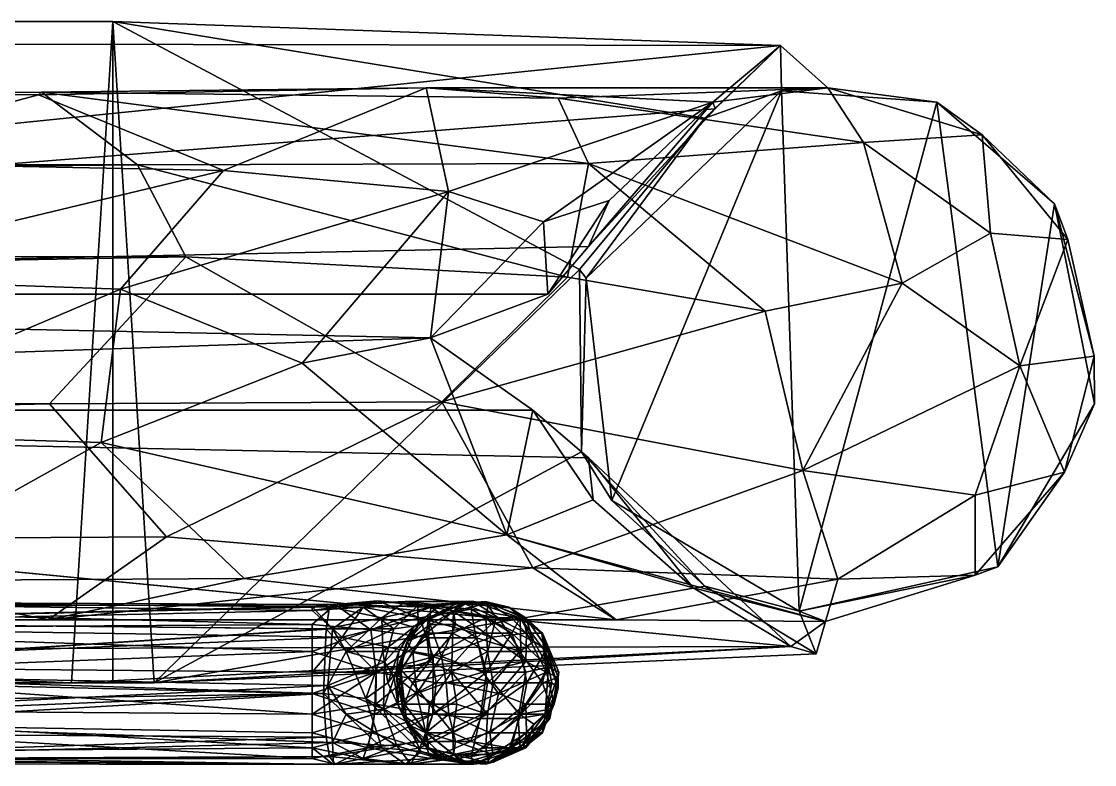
# Model space of a CAD drawing. Extents: x -0.06 to 0.96, y -0.03 to 0.03.
# Drawn here: x 0.8932 to 0.9581, y -0.0274 to 0.0175 of the extents above; entities that cross this region are included whole.
import ezdxf

# ---------------------------------------------------------------- set-up
doc = ezdxf.new("R2010")
doc.units = 0
doc.header["$MEASUREMENT"] = 0

msp = doc.modelspace()

# ---------------------------------------------------------------- linework, layer by layer
for points in [[(-0.05877, -0.022467, 0.054195), (0.896201, -0.022467, 0.054195), (-0.05877, 0.017533, 0.054195)], [(-0.05877, 0.017533, 0.054195), (0.896201, -0.022467, 0.054195), (0.898701, 0.017533, 0.054195)], [(-0.02627, 0.017533, 0.047185), (-0.05877, 0.017533, 0.054195), (0.898701, 0.017533, 0.054195)], [(-0.02627, 0.017533, 0.047185), (0.898701, 0.017533, 0.054195), (0.13123, 0.017533, 0.014195)], [(0.79123, 0.001033, 0.014195), (0.13123, 0.017533, 0.014195), (0.939071, 0.01608, 0.014195)], [(0.13123, 0.017533, 0.014195), (0.898701, 0.017533, 0.054195), (0.939071, 0.01608, 0.014195)], [(0.898701, -0.022467, 0.204195), (0.898701, 0.017533, 0.054195), (0.896201, -0.022467, 0.054195)], [(0.934501, 0.011685, 0.054195), (0.939071, 0.01608, 0.054195), (0.898701, 0.017533, 0.054195)], [(0.934501, 0.011685, 0.054195), (0.898701, 0.017533, 0.054195), (0.92692, 0.002533, 0.054195)], [(0.92692, 0.002533, 0.054195), (0.898701, 0.017533, 0.054195), (0.901201, -0.022467, 0.054195)], [(0.898701, 0.017533, 0.204195), (0.898701, 0.017533, 0.054195), (0.898701, -0.022467, 0.204195)], [(0.898701, 0.017533, 0.054195), (0.898701, 0.017533, 0.204195), (0.901201, -0.022467, 0.054195)], [(0.901201, -0.022467, 0.054195), (0.898701, 0.017533, 0.204195), (0.898701, -0.022467, 0.204195)], [(0.939071, 0.01608, 0.014195), (0.898701, 0.017533, 0.054195), (0.939071, 0.01608, 0.054195)], [(0.939071, 0.01608, 0.014195), (0.935134, 0.012257, 0.014195), (0.79123, 0.001033, 0.014195)], [(0.93914, 0.01334, 1.45877), (0.939071, 0.01608, 0.054195), (0.934501, 0.011685, 0.054195)], [(0.934995, 0.012659, -0.077477), (0.935134, 0.012257, 0.014195), (0.939071, 0.01608, 0.014195)], [(0.934995, 0.012659, -0.077477), (0.939071, 0.01608, 0.014195), (0.941948, 0.013511, -0.090435)], [(0.93914, 0.01334, 1.45877), (0.941948, 0.013511, -0.090435), (0.939071, 0.01608, 0.054195)], [(0.941948, 0.013511, -0.090435), (0.939071, 0.01608, 0.014195), (0.939071, 0.01608, 0.054195)], [(0.3722, 0.013199, -0.700083), (0.894205, 0.013101, -0.179791), (0.894384, 0.013262, -0.19371)], [(0.3722, 0.013199, -0.700083), (0.894384, 0.013262, -0.19371), (0.390321, 0.013059, -0.698361)], [(0.3722, 0.013199, -0.700083), (0.879061, 0.009052, -0.187973), (0.894205, 0.013101, -0.179791)], [(0.390321, 0.013059, -0.698361), (0.894384, 0.013262, -0.19371), (0.398676, 0.009856, -0.699182)], [(0.398676, 0.009856, -0.699182), (0.894384, 0.013262, -0.19371), (0.900176, 0.008867, -0.199142)], [(0.879061, 0.009052, -0.187973), (0.905394, 0.008519, -0.151093), (0.894205, 0.013101, -0.179791)], [(0.894205, 0.013101, -0.179791), (0.917654, 0.013524, -0.145762), (0.894384, 0.013262, -0.19371)], [(0.905394, 0.008519, -0.151093), (0.917654, 0.013524, -0.145762), (0.894205, 0.013101, -0.179791)], [(0.917654, 0.013524, -0.145762), (0.925629, 0.012903, -0.150989), (0.894384, 0.013262, -0.19371)], [(0.900176, 0.008867, -0.199142), (0.894384, 0.013262, -0.19371), (0.927458, 0.008941, -0.160195)], [(0.927458, 0.008941, -0.160195), (0.894384, 0.013262, -0.19371), (0.925629, 0.012903, -0.150989)], [(0.905394, 0.008519, -0.151093), (0.918998, 0.007258, -0.119232), (0.917654, 0.013524, -0.145762)], [(0.918998, 0.007258, -0.119232), (0.934995, 0.012659, -0.077477), (0.917654, 0.013524, -0.145762)], [(0.934995, 0.012659, -0.077477), (0.941948, 0.013511, -0.090435), (0.917654, 0.013524, -0.145762)], [(0.917654, 0.013524, -0.145762), (0.941948, 0.013511, -0.090435), (0.925629, 0.012903, -0.150989)], [(0.925629, 0.012903, -0.150989), (0.941948, 0.013511, -0.090435), (0.944108, 0.010222, -0.116181)], [(0.93914, 0.01334, 1.45877), (0.934501, 0.011685, 0.054195), (0.927325, 0.002015, 1.45877)], [(0.92888, -0.011431, 1.45877), (0.93914, 0.01334, 1.45877), (0.927325, 0.002015, 1.45877)], [(0.940208, -0.018133, 1.45877), (0.93914, 0.01334, 1.45877), (0.92888, -0.011431, 1.45877)], [(0.948531, 0.012647, 1.45877), (0.941948, 0.013511, -0.090435), (0.93914, 0.01334, 1.45877)], [(0.940208, -0.018133, 1.45877), (0.948531, 0.012647, 1.45877), (0.93914, 0.01334, 1.45877)], [(0.941948, 0.013511, -0.090435), (0.951277, 0.010687, -0.070034), (0.944108, 0.010222, -0.116181)], [(0.948531, 0.012647, 1.45877), (0.951277, 0.010687, -0.070034), (0.941948, 0.013511, -0.090435)], [(0.924751, 0.005425, -0.090732), (0.934995, 0.012659, -0.077477), (0.918998, 0.007258, -0.119232)], [(0.924751, 0.005425, -0.090732), (0.928722, 0.006715, -0.058387), (0.934995, 0.012659, -0.077477)], [(0.925629, 0.012903, -0.150989), (0.944108, 0.010222, -0.116181), (0.927458, 0.008941, -0.160195)], [(0.928722, 0.006715, -0.058387), (0.927465, 0.003916, 0.014195), (0.934995, 0.012659, -0.077477)], [(0.934995, 0.012659, -0.077477), (0.927465, 0.003916, 0.014195), (0.935134, 0.012257, 0.014195)], [(0.952229, -0.015445, 1.45877), (0.948531, 0.012647, 1.45877), (0.940208, -0.018133, 1.45877)], [(0.955661, 0.006497, 1.45877), (0.951277, 0.010687, -0.070034), (0.948531, 0.012647, 1.45877)], [(0.952229, -0.015445, 1.45877), (0.955661, 0.006497, 1.45877), (0.948531, 0.012647, 1.45877)], [(0.79123, 0.001033, 0.014195), (0.935134, 0.012257, 0.014195), (0.927465, 0.003916, 0.014195)], [(0.927325, 0.002015, 1.45877), (0.934501, 0.011685, 0.054195), (0.92692, 0.002533, 0.054195)], [(0.944108, 0.010222, -0.116181), (0.951277, 0.010687, -0.070034), (0.951788, 0.004721, -0.105313)], [(0.951277, 0.010687, -0.070034), (0.956452, 0.004354, -0.070128), (0.951788, 0.004721, -0.105313)], [(0.955661, 0.006497, 1.45877), (0.956452, 0.004354, -0.070128), (0.951277, 0.010687, -0.070034)], [(0.398676, 0.009856, -0.699182), (0.900176, 0.008867, -0.199142), (0.401502, 0.003793, -0.702416)], [(0.927458, 0.008941, -0.160195), (0.944108, 0.010222, -0.116181), (0.946431, 0.001717, -0.127702)], [(0.944108, 0.010222, -0.116181), (0.951788, 0.004721, -0.105313), (0.946431, 0.001717, -0.127702)], [(0.401502, 0.003793, -0.702416), (0.900176, 0.008867, -0.199142), (0.903102, 0.003302, -0.201054)], [(0.878519, 0.002065, -0.182038), (0.905394, 0.008519, -0.151093), (0.879061, 0.009052, -0.187973)], [(0.878519, 0.002065, -0.182038), (0.899159, 0.00134, -0.154151), (0.905394, 0.008519, -0.151093)], [(0.899159, 0.00134, -0.154151), (0.918998, 0.007258, -0.119232), (0.905394, 0.008519, -0.151093)], [(0.926206, 0.00206, -0.170998), (0.900176, 0.008867, -0.199142), (0.927458, 0.008941, -0.160195)], [(0.903102, 0.003302, -0.201054), (0.900176, 0.008867, -0.199142), (0.926206, 0.00206, -0.170998)], [(0.938151, 0.000016, -0.149511), (0.926206, 0.00206, -0.170998), (0.927458, 0.008941, -0.160195)], [(0.927458, 0.008941, -0.160195), (0.946431, 0.001717, -0.127702), (0.938151, 0.000016, -0.149511)], [(0.910154, -0.003122, -0.132551), (0.918998, 0.007258, -0.119232), (0.899159, 0.00134, -0.154151)], [(0.91791, -0.001592, -0.112485), (0.918998, 0.007258, -0.119232), (0.910154, -0.003122, -0.132551)], [(0.91791, -0.001592, -0.112485), (0.924751, 0.005425, -0.090732), (0.918998, 0.007258, -0.119232)], [(0.925007, 0.001033, -0.072066), (0.928722, 0.006715, -0.058387), (0.924751, 0.005425, -0.090732)], [(0.925007, 0.001033, -0.072066), (0.927465, 0.003916, 0.014195), (0.928722, 0.006715, -0.058387)], [(0.958077, -0.005597, 1.45877), (0.955661, 0.006497, 1.45877), (0.952229, -0.015445, 1.45877)], [(0.958077, -0.005597, 1.45877), (0.958064, -0.002702, -0.070106), (0.955661, 0.006497, 1.45877)], [(0.955661, 0.006497, 1.45877), (0.958064, -0.002702, -0.070106), (0.956452, 0.004354, -0.070128)], [(0.925007, 0.001033, -0.072066), (0.924751, 0.005425, -0.090732), (0.91791, -0.001592, -0.112485)], [(0.951788, 0.004721, -0.105313), (0.953549, -0.003288, -0.104943), (0.946431, 0.001717, -0.127702)], [(0.951788, 0.004721, -0.105313), (0.956452, 0.004354, -0.070128), (0.953549, -0.003288, -0.104943)], [(0.927465, 0.003916, 0.014195), (0.925007, 0.001033, -0.072066), (0.79123, 0.001033, 0.014195)], [(0.956452, 0.004354, -0.070128), (0.958064, -0.002702, -0.070106), (0.953549, -0.003288, -0.104943)], [(0.401502, 0.003793, -0.702416), (0.903102, 0.003302, -0.201054), (0.410985, -0.005597, -0.694869)], [(0.410985, -0.005597, -0.694869), (0.903102, 0.003302, -0.201054), (0.894869, -0.005597, -0.210985)], [(0.903102, 0.003302, -0.201054), (0.918592, -0.005464, -0.182547), (0.894869, -0.005597, -0.210985)], [(0.918592, -0.005464, -0.182547), (0.903102, 0.003302, -0.201054), (0.926206, 0.00206, -0.170998)], [(0.899159, 0.00134, -0.154151), (0.878519, 0.002065, -0.182038), (0.878663, -0.007347, -0.182482)], [(0.92692, 0.002533, 0.054195), (0.901201, -0.022467, 0.054195), (0.92705, -0.008492, 0.054195)], [(0.918592, -0.005464, -0.182547), (0.926206, 0.00206, -0.170998), (0.938151, 0.000016, -0.149511)], [(0.927325, 0.002015, 1.45877), (0.92692, 0.002533, 0.054195), (0.92705, -0.008492, 0.054195)], [(0.92705, -0.008492, 0.054195), (0.92888, -0.011431, 1.45877), (0.927325, 0.002015, 1.45877)], [(0.897983, -0.007926, -0.157367), (0.899159, 0.00134, -0.154151), (0.878663, -0.007347, -0.182482)], [(0.897983, -0.007926, -0.157367), (0.910154, -0.003122, -0.132551), (0.899159, 0.00134, -0.154151)], [(0.938151, 0.000016, -0.149511), (0.946431, 0.001717, -0.127702), (0.940436, -0.009629, -0.1401)], [(0.946431, 0.001717, -0.127702), (0.953549, -0.003288, -0.104943), (0.940436, -0.009629, -0.1401)], [(0.79123, 0.001033, 0.014195), (0.91791, -0.001592, -0.112485), (0.79123, -0.005967, 0.014195)], [(0.925007, 0.001033, -0.072066), (0.91791, -0.001592, -0.112485), (0.79123, 0.001033, 0.014195)], [(0.940436, -0.009629, -0.1401), (0.918592, -0.005464, -0.182547), (0.938151, 0.000016, -0.149511)], [(0.91791, -0.001592, -0.112485), (0.924096, -0.005967, -0.08117), (0.79123, -0.005967, 0.014195)], [(0.91791, -0.001592, -0.112485), (0.910154, -0.003122, -0.132551), (0.922529, -0.01351, -0.111688)], [(0.922529, -0.01351, -0.111688), (0.924096, -0.005967, -0.08117), (0.91791, -0.001592, -0.112485)], [(0.897983, -0.007926, -0.157367), (0.922529, -0.01351, -0.111688), (0.910154, -0.003122, -0.132551)], [(0.958064, -0.002702, -0.070106), (0.95626, -0.00972, -0.070282), (0.953549, -0.003288, -0.104943)], [(0.958064, -0.002702, -0.070106), (0.958077, -0.005597, 1.45877), (0.95626, -0.00972, -0.070282)], [(0.953549, -0.003288, -0.104943), (0.950847, -0.011105, -0.105817), (0.940436, -0.009629, -0.1401)], [(0.953549, -0.003288, -0.104943), (0.95626, -0.00972, -0.070282), (0.950847, -0.011105, -0.105817)], [(0.410985, -0.005597, -0.694869), (0.894869, -0.005597, -0.210985), (0.401189, -0.016513, -0.693316)], [(0.401189, -0.016513, -0.693316), (0.894869, -0.005597, -0.210985), (0.90194, -0.013641, -0.196937)], [(0.894869, -0.005597, -0.210985), (0.918592, -0.005464, -0.182547), (0.90194, -0.013641, -0.196937)], [(0.924094, -0.015515, -0.162176), (0.90194, -0.013641, -0.196937), (0.918592, -0.005464, -0.182547)], [(0.924094, -0.015515, -0.162176), (0.918592, -0.005464, -0.182547), (0.940436, -0.009629, -0.1401)], [(0.95626, -0.00972, -0.070282), (0.958077, -0.005597, 1.45877), (0.952229, -0.015445, 1.45877)], [(0.79123, -0.005967, 0.014195), (0.939706, -0.020265, 0.014195), (0.13123, -0.022467, 0.014195)], [(0.924096, -0.005967, -0.08117), (0.927465, -0.008849, 0.014195), (0.79123, -0.005967, 0.014195)], [(0.79123, -0.005967, 0.014195), (0.927465, -0.008849, 0.014195), (0.939706, -0.020265, 0.014195)], [(0.922529, -0.01351, -0.111688), (0.927744, -0.011395, -0.070379), (0.924096, -0.005967, -0.08117)], [(0.927744, -0.011395, -0.070379), (0.927465, -0.008849, 0.014195), (0.924096, -0.005967, -0.08117)], [(0.878663, -0.007347, -0.182482), (0.883006, -0.016298, -0.188046), (0.897983, -0.007926, -0.157367)], [(0.897983, -0.007926, -0.157367), (0.883006, -0.016298, -0.188046), (0.906635, -0.016146, -0.156067)], [(0.906635, -0.016146, -0.156067), (0.922529, -0.01351, -0.111688), (0.897983, -0.007926, -0.157367)], [(0.92705, -0.008492, 0.054195), (0.901201, -0.022467, 0.054195), (0.934501, -0.016618, 0.054195)], [(0.934501, -0.016618, 0.054195), (0.92888, -0.011431, 1.45877), (0.92705, -0.008492, 0.054195)], [(0.933795, -0.016721, -0.067399), (0.939706, -0.020265, 0.014195), (0.927465, -0.008849, 0.014195)], [(0.933795, -0.016721, -0.067399), (0.927465, -0.008849, 0.014195), (0.927744, -0.011395, -0.070379)], [(0.940436, -0.009629, -0.1401), (0.94255, -0.016202, -0.11629), (0.924094, -0.015515, -0.162176)], [(0.940436, -0.009629, -0.1401), (0.950847, -0.011105, -0.105817), (0.94255, -0.016202, -0.11629)], [(0.95626, -0.00972, -0.070282), (0.950849, -0.015947, -0.070197), (0.950847, -0.011105, -0.105817)], [(0.95626, -0.00972, -0.070282), (0.952229, -0.015445, 1.45877), (0.950849, -0.015947, -0.070197)], [(0.922529, -0.01351, -0.111688), (0.933795, -0.016721, -0.067399), (0.927744, -0.011395, -0.070379)], [(0.934501, -0.016618, 0.054195), (0.940208, -0.018133, 1.45877), (0.92888, -0.011431, 1.45877)], [(0.950847, -0.011105, -0.105817), (0.950849, -0.015947, -0.070197), (0.94255, -0.016202, -0.11629)], [(0.906635, -0.016146, -0.156067), (0.929138, -0.018651, -0.128953), (0.922529, -0.01351, -0.111688)], [(0.929138, -0.018651, -0.128953), (0.941805, -0.018749, -0.072302), (0.922529, -0.01351, -0.111688)], [(0.941805, -0.018749, -0.072302), (0.933795, -0.016721, -0.067399), (0.922529, -0.01351, -0.111688)], [(0.401189, -0.016513, -0.693316), (0.90194, -0.013641, -0.196937), (0.894786, -0.018644, -0.190585)], [(0.894786, -0.018644, -0.190585), (0.90194, -0.013641, -0.196937), (0.924094, -0.015515, -0.162176)], [(0.894786, -0.018644, -0.190585), (0.924094, -0.015515, -0.162176), (0.929138, -0.018651, -0.128953)], [(0.924094, -0.015515, -0.162176), (0.94255, -0.016202, -0.11629), (0.929138, -0.018651, -0.128953)], [(0.950849, -0.015947, -0.070197), (0.952229, -0.015445, 1.45877), (0.940208, -0.018133, 1.45877)], [(0.894786, -0.018644, -0.190585), (0.906635, -0.016146, -0.156067), (0.883006, -0.016298, -0.188046)], [(0.906635, -0.016146, -0.156067), (0.894786, -0.018644, -0.190585), (0.929138, -0.018651, -0.128953)], [(0.94255, -0.016202, -0.11629), (0.941805, -0.018749, -0.072302), (0.929138, -0.018651, -0.128953)], [(0.950849, -0.015947, -0.070197), (0.940208, -0.018133, 1.45877), (0.941805, -0.018749, -0.072302)], [(0.950849, -0.015947, -0.070197), (0.941805, -0.018749, -0.072302), (0.94255, -0.016202, -0.11629)], [(0.401189, -0.016513, -0.693316), (0.894786, -0.018644, -0.190585), (0.38164, -0.018686, -0.701506)], [(0.387282, -0.01758, -0.686504), (0.894786, -0.018644, -0.190585), (0.883006, -0.016298, -0.188046)], [(0.934501, -0.016618, 0.054195), (0.901201, -0.022467, 0.054195), (0.94123, -0.0207, 0.054195)], [(0.941805, -0.018749, -0.072302), (0.939706, -0.020265, 0.014195), (0.933795, -0.016721, -0.067399)], [(0.94123, -0.0207, 0.054195), (0.940208, -0.018133, 1.45877), (0.934501, -0.016618, 0.054195)], [(0.910754, -0.018086, 0.551351), (0.913833, -0.017887, 0.550687), (0.91471, -0.017509, 0.548635)], [(0.910754, -0.018086, 0.551351), (0.91471, -0.017509, 0.548635), (0.910754, -0.017844, 0.547622)], [(0.910754, -0.017844, 0.547622), (0.91471, -0.017509, 0.548635), (0.913829, -0.017887, 0.546617)], [(0.91471, -0.017509, 0.548635), (0.917141, -0.017782, 0.544841), (0.913829, -0.017887, 0.546617)], [(0.917263, -0.018534, 0.550469), (0.91471, -0.017509, 0.548635), (0.913833, -0.017887, 0.550687)], [(0.920373, -0.018012, 0.546526), (0.917141, -0.017782, 0.544841), (0.91471, -0.017509, 0.548635)], [(0.917263, -0.018534, 0.550469), (0.920373, -0.018012, 0.546526), (0.91471, -0.017509, 0.548635)], [(0.38164, -0.018686, -0.701506), (0.894786, -0.018644, -0.190585), (0.387282, -0.01758, -0.686504)], [(0.910754, -0.018086, 0.551351), (0.869544, -0.017573, 0.54984), (0.868786, -0.018992, 0.553136)], [(0.910754, -0.018086, 0.551351), (0.868786, -0.018992, 0.553136), (0.912557, -0.019708, 0.553089)], [(0.911803, -0.017866, 1.252322), (0.870754, -0.018793, 1.250979), (0.869377, -0.017552, 1.253729)], [(0.911803, -0.017866, 1.252322), (0.869377, -0.017552, 1.253729), (0.912132, -0.017719, 1.255286)], [(0.912132, -0.017719, 1.255286), (0.869377, -0.017552, 1.253729), (0.869706, -0.017887, 1.25623)], [(0.910754, -0.017844, 0.547622), (0.870754, -0.018793, 0.545979), (0.869544, -0.017573, 0.54984)], [(0.910754, -0.017844, 0.547622), (0.869544, -0.017573, 0.54984), (0.910754, -0.018086, 0.551351)], [(0.912132, -0.017719, 1.255286), (0.869706, -0.017887, 1.25623), (0.910754, -0.018931, 1.257731)], [(0.910754, -0.018931, 1.257731), (0.869706, -0.017887, 1.25623), (0.869918, -0.01919, 1.258039)], [(0.911981, -0.01919, 0.545189), (0.870754, -0.018793, 0.545979), (0.910754, -0.017844, 0.547622)], [(0.911591, -0.01919, 1.250351), (0.870754, -0.018793, 1.250979), (0.911803, -0.017866, 1.252322)], [(0.910754, -0.018931, 1.257731), (0.914293, -0.01925, 1.257403), (0.912132, -0.017719, 1.255286)], [(0.910754, -0.017844, 0.547622), (0.913829, -0.017887, 0.546617), (0.911981, -0.01919, 0.545189)], [(0.910754, -0.018086, 0.551351), (0.912557, -0.019708, 0.553089), (0.913833, -0.017887, 0.550687)], [(0.914968, -0.018534, 1.249687), (0.911591, -0.01919, 1.250351), (0.911803, -0.017866, 1.252322)], [(0.916399, -0.017552, 1.251552), (0.914968, -0.018534, 1.249687), (0.911803, -0.017866, 1.252322)], [(0.912132, -0.017719, 1.255286), (0.916399, -0.017552, 1.251552), (0.911803, -0.017866, 1.252322)], [(0.913829, -0.017887, 0.546617), (0.915699, -0.01919, 0.542956), (0.911981, -0.01919, 0.545189)], [(0.917935, -0.017887, 1.253553), (0.916399, -0.017552, 1.251552), (0.912132, -0.017719, 1.255286)], [(0.914293, -0.01925, 1.257403), (0.917935, -0.017887, 1.253553), (0.912132, -0.017719, 1.255286)], [(0.912557, -0.019708, 0.553089), (0.917263, -0.018534, 0.550469), (0.913833, -0.017887, 0.550687)], [(0.917141, -0.017782, 0.544841), (0.915699, -0.01919, 0.542956), (0.913829, -0.017887, 0.546617)], [(0.917783, -0.019751, 1.256369), (0.917935, -0.017887, 1.253553), (0.914293, -0.01925, 1.257403)], [(0.916399, -0.017552, 1.251552), (0.918468, -0.017762, 1.247347), (0.914968, -0.018534, 1.249687)], [(0.918468, -0.017762, 1.247347), (0.916874, -0.019091, 1.245455), (0.914968, -0.018534, 1.249687)], [(0.917141, -0.017782, 0.544841), (0.91716, -0.018992, 0.540099), (0.915699, -0.01919, 0.542956)], [(0.920507, -0.017552, 1.248235), (0.918468, -0.017762, 1.247347), (0.916399, -0.017552, 1.251552)], [(0.917935, -0.017887, 1.253553), (0.920507, -0.017552, 1.248235), (0.916399, -0.017552, 1.251552)], [(0.919806, -0.017677, 1.244195), (0.916874, -0.019091, 1.245455), (0.918468, -0.017762, 1.247347)], [(0.919806, -0.017677, 1.244195), (0.917758, -0.018534, 1.209033), (0.916874, -0.019091, 1.245455)], [(0.920507, -0.017552, 0.543235), (0.919485, -0.017657, 0.540322), (0.917141, -0.017782, 0.544841)], [(0.920373, -0.018012, 0.546526), (0.920507, -0.017552, 0.543235), (0.917141, -0.017782, 0.544841)], [(0.919485, -0.017657, 0.540322), (0.91716, -0.018992, 0.540099), (0.917141, -0.017782, 0.544841)], [(0.919485, -0.017657, 0.540322), (0.917788, -0.018534, 0.503805), (0.91716, -0.018992, 0.540099)], [(0.920606, -0.019449, 0.549047), (0.920373, -0.018012, 0.546526), (0.917263, -0.018534, 0.550469)], [(0.919297, -0.018137, 0.502296), (0.919262, -0.019449, 0.500593), (0.917661, -0.019449, 0.501821)], [(0.919297, -0.018137, 0.502296), (0.917661, -0.019449, 0.501821), (0.917788, -0.018534, 0.503805)], [(0.919897, -0.017637, 1.2085), (0.919297, -0.018137, 1.207296), (0.917758, -0.018534, 1.209033)], [(0.919806, -0.017677, 1.244195), (0.919897, -0.017637, 1.2085), (0.917758, -0.018534, 1.209033)], [(0.919297, -0.018137, 1.207296), (0.917885, -0.018931, 1.207274), (0.917758, -0.018534, 1.209033)], [(0.920695, -0.019751, 1.254135), (0.917935, -0.017887, 1.253553), (0.917783, -0.019751, 1.256369)], [(0.920249, -0.017552, 0.503879), (0.919297, -0.018137, 0.502296), (0.917788, -0.018534, 0.503805)], [(0.919485, -0.017657, 0.540322), (0.920249, -0.017552, 0.503879), (0.917788, -0.018534, 0.503805)], [(0.919297, -0.018137, 1.207296), (0.919413, -0.018931, 1.205957), (0.917885, -0.018931, 1.207274)], [(0.922028, -0.018534, 1.250704), (0.920507, -0.017552, 1.248235), (0.917935, -0.017887, 1.253553)], [(0.920695, -0.019751, 1.254135), (0.922028, -0.018534, 1.250704), (0.917935, -0.017887, 1.253553)], [(0.919806, -0.017677, 1.244195), (0.918468, -0.017762, 1.247347), (0.920507, -0.017552, 1.248235)], [(0.919297, -0.018137, 0.502296), (0.921251, -0.018534, 0.501273), (0.919262, -0.019449, 0.500593)], [(0.921408, -0.017637, 0.503344), (0.919297, -0.018137, 0.502296), (0.920249, -0.017552, 0.503879)], [(0.921408, -0.017637, 0.503344), (0.921251, -0.018534, 0.501273), (0.919297, -0.018137, 0.502296)], [(0.919897, -0.017637, 1.2085), (0.921883, -0.018534, 1.20647), (0.919297, -0.018137, 1.207296)], [(0.921883, -0.018534, 1.20647), (0.921576, -0.019708, 1.205245), (0.919297, -0.018137, 1.207296)], [(0.919297, -0.018137, 1.207296), (0.921576, -0.019708, 1.205245), (0.919413, -0.018931, 1.205957)], [(0.919485, -0.017657, 0.540322), (0.920507, -0.017552, 0.543235), (0.922651, -0.017887, 0.539195)], [(0.919485, -0.017657, 0.540322), (0.921408, -0.017637, 0.503344), (0.920249, -0.017552, 0.503879)], [(0.922651, -0.017887, 0.539195), (0.921408, -0.017637, 0.503344), (0.919485, -0.017657, 0.540322)], [(0.919806, -0.017677, 1.244195), (0.920507, -0.017552, 1.248235), (0.922651, -0.017887, 1.244195)], [(0.922651, -0.017887, 1.244195), (0.92124, -0.017552, 1.208871), (0.919806, -0.017677, 1.244195)], [(0.919806, -0.017677, 1.244195), (0.92124, -0.017552, 1.208871), (0.919897, -0.017637, 1.2085)], [(0.919897, -0.017637, 1.2085), (0.92124, -0.017552, 1.208871), (0.921883, -0.018534, 1.20647)], [(0.923329, -0.018534, 0.542564), (0.920507, -0.017552, 0.543235), (0.920373, -0.018012, 0.546526)], [(0.922821, -0.019449, 0.546162), (0.923329, -0.018534, 0.542564), (0.920373, -0.018012, 0.546526)], [(0.922821, -0.019449, 0.546162), (0.920373, -0.018012, 0.546526), (0.920606, -0.019449, 0.549047)], [(0.922651, -0.017887, 0.539195), (0.920507, -0.017552, 0.543235), (0.923329, -0.018534, 0.542564)], [(0.922651, -0.017887, 1.244195), (0.920507, -0.017552, 1.248235), (0.923329, -0.018534, 1.247564)], [(0.923329, -0.018534, 1.247564), (0.920507, -0.017552, 1.248235), (0.922028, -0.018534, 1.250704)], [(0.92124, -0.017552, 1.208871), (0.923529, -0.018534, 1.208131), (0.921883, -0.018534, 1.20647)], [(0.922651, -0.017887, 1.244195), (0.923529, -0.018534, 1.208131), (0.92124, -0.017552, 1.208871)], [(0.922808, -0.018534, 0.502027), (0.921251, -0.018534, 0.501273), (0.921408, -0.017637, 0.503344)], [(0.922808, -0.018534, 0.502027), (0.921408, -0.017637, 0.503344), (0.923677, -0.018534, 0.503698)], [(0.922651, -0.017887, 0.539195), (0.923677, -0.018534, 0.503698), (0.921408, -0.017637, 0.503344)], [(0.922651, -0.017887, 0.539195), (0.923329, -0.018534, 0.542564), (0.924687, -0.019449, 0.539195)], [(0.924687, -0.019449, 0.539195), (0.923677, -0.018534, 0.503698), (0.922651, -0.017887, 0.539195)], [(0.922651, -0.017887, 1.244195), (0.923329, -0.018534, 1.247564), (0.924687, -0.019449, 1.244195)], [(0.924687, -0.019449, 1.244195), (0.92465, -0.019449, 1.208915), (0.922651, -0.017887, 1.244195)], [(0.922651, -0.017887, 1.244195), (0.92465, -0.019449, 1.208915), (0.923529, -0.018534, 1.208131)], [(0.941805, -0.018749, -0.072302), (0.940208, -0.018133, 1.45877), (0.94123, -0.0207, 0.054195)], [(0.911981, -0.01919, 0.545189), (0.870754, -0.02182, 0.54428), (0.870754, -0.018793, 0.545979)], [(0.911591, -0.01919, 1.250351), (0.870754, -0.02182, 1.24928), (0.870754, -0.018793, 1.250979)], [(0.914968, -0.018534, 1.249687), (0.912811, -0.02057, 1.24916), (0.911591, -0.01919, 1.250351)], [(0.918066, -0.020893, 0.551858), (0.917263, -0.018534, 0.550469), (0.912557, -0.019708, 0.553089)], [(0.915018, -0.02057, 1.247466), (0.912811, -0.02057, 1.24916), (0.914968, -0.018534, 1.249687)], [(0.916874, -0.019091, 1.245455), (0.915018, -0.02057, 1.247466), (0.914968, -0.018534, 1.249687)], [(0.917788, -0.018534, 0.503805), (0.917661, -0.019449, 0.501821), (0.916498, -0.019967, 0.503635)], [(0.91716, -0.018992, 0.540099), (0.917788, -0.018534, 0.503805), (0.916498, -0.019967, 0.503635)], [(0.916498, -0.019967, 1.208635), (0.917758, -0.018534, 1.209033), (0.917885, -0.018931, 1.207274)], [(0.916874, -0.019091, 1.245455), (0.917758, -0.018534, 1.209033), (0.916498, -0.019967, 1.208635)], [(0.918066, -0.020893, 0.551858), (0.920606, -0.019449, 0.549047), (0.917263, -0.018534, 0.550469)], [(0.921251, -0.018534, 0.501273), (0.921347, -0.02057, 0.499693), (0.919262, -0.019449, 0.500593)], [(0.923381, -0.02057, 1.251485), (0.922028, -0.018534, 1.250704), (0.920695, -0.019751, 1.254135)], [(0.922808, -0.018534, 0.502027), (0.92416, -0.019967, 0.501582), (0.921251, -0.018534, 0.501273)], [(0.921251, -0.018534, 0.501273), (0.92416, -0.019967, 0.501582), (0.923294, -0.02057, 0.500421)], [(0.921251, -0.018534, 0.501273), (0.923294, -0.02057, 0.500421), (0.921347, -0.02057, 0.499693)], [(0.921883, -0.018534, 1.20647), (0.923707, -0.019449, 1.206638), (0.921576, -0.019708, 1.205245)], [(0.921883, -0.018534, 1.20647), (0.923529, -0.018534, 1.208131), (0.923707, -0.019449, 1.206638)], [(0.923381, -0.02057, 1.251485), (0.923329, -0.018534, 1.247564), (0.922028, -0.018534, 1.250704)], [(0.923677, -0.018534, 0.503698), (0.92416, -0.019967, 0.501582), (0.922808, -0.018534, 0.502027)], [(0.92504, -0.021518, 0.543023), (0.923329, -0.018534, 0.542564), (0.922821, -0.019449, 0.546162)], [(0.924687, -0.019449, 0.539195), (0.923329, -0.018534, 0.542564), (0.92504, -0.021518, 0.543023)], [(0.924687, -0.019449, 1.244195), (0.923329, -0.018534, 1.247564), (0.924837, -0.02057, 1.247969)], [(0.924837, -0.02057, 1.247969), (0.923329, -0.018534, 1.247564), (0.923381, -0.02057, 1.251485)], [(0.923529, -0.018534, 1.208131), (0.92465, -0.019449, 1.208915), (0.923707, -0.019449, 1.206638)], [(0.923677, -0.018534, 0.503698), (0.925094, -0.02057, 0.502999), (0.92416, -0.019967, 0.501582)], [(0.924687, -0.019449, 0.539195), (0.925094, -0.02057, 0.502999), (0.923677, -0.018534, 0.503698)], [(0.94123, -0.0207, 0.054195), (0.939706, -0.020265, 0.014195), (0.941805, -0.018749, -0.072302)], [(0.912557, -0.019708, 0.553089), (0.868786, -0.018992, 0.553136), (0.869458, -0.021432, 0.554296)], [(0.910754, -0.018931, 1.257731), (0.869918, -0.01919, 1.258039), (0.910754, -0.02057, 1.258775)], [(0.910754, -0.02057, 1.258775), (0.869918, -0.01919, 1.258039), (0.870107, -0.022143, 1.259238)], [(0.911703, -0.022629, 0.544049), (0.870754, -0.02182, 0.54428), (0.911981, -0.01919, 0.545189)], [(0.911429, -0.023103, 1.249275), (0.870754, -0.02182, 1.24928), (0.911591, -0.01919, 1.250351)], [(0.910754, -0.02057, 1.258775), (0.914293, -0.01925, 1.257403), (0.910754, -0.018931, 1.257731)], [(0.910754, -0.02057, 1.258775), (0.914615, -0.02182, 1.258602), (0.914293, -0.01925, 1.257403)], [(0.911591, -0.01919, 1.250351), (0.912811, -0.02057, 1.24916), (0.911429, -0.023103, 1.249275)], [(0.911981, -0.01919, 0.545189), (0.912811, -0.02057, 0.54416), (0.911703, -0.022629, 0.544049)], [(0.915699, -0.01919, 0.542956), (0.912811, -0.02057, 0.54416), (0.911981, -0.01919, 0.545189)], [(0.915699, -0.01919, 0.542956), (0.915134, -0.021195, 0.541892), (0.912811, -0.02057, 0.54416)], [(0.914615, -0.02182, 1.258602), (0.917783, -0.019751, 1.256369), (0.914293, -0.01925, 1.257403)], [(0.916874, -0.019091, 1.245455), (0.91599, -0.02057, 1.245598), (0.915018, -0.02057, 1.247466)], [(0.915712, -0.022143, 0.539842), (0.915134, -0.021195, 0.541892), (0.91716, -0.018992, 0.540099)], [(0.91716, -0.018992, 0.540099), (0.915134, -0.021195, 0.541892), (0.915699, -0.01919, 0.542956)], [(0.91716, -0.018992, 0.540099), (0.916498, -0.019967, 0.503635), (0.915712, -0.022143, 0.539842)], [(0.915839, -0.02182, 1.244195), (0.91599, -0.02057, 1.245598), (0.916874, -0.019091, 1.245455)], [(0.916874, -0.019091, 1.245455), (0.916498, -0.019967, 1.208635), (0.915839, -0.02182, 1.244195)], [(0.917661, -0.019449, 0.501821), (0.917839, -0.021173, 0.500396), (0.916106, -0.021658, 0.502955)], [(0.917661, -0.019449, 0.501821), (0.916106, -0.021658, 0.502955), (0.916498, -0.019967, 0.503635)], [(0.917885, -0.018931, 1.207274), (0.916839, -0.02057, 1.206972), (0.916498, -0.019967, 1.208635)], [(0.917885, -0.018931, 1.207274), (0.918574, -0.020871, 1.205138), (0.916839, -0.02057, 1.206972)], [(0.919262, -0.019449, 0.500593), (0.917839, -0.021173, 0.500396), (0.917661, -0.019449, 0.501821)], [(0.919262, -0.019449, 0.500593), (0.919181, -0.02182, 0.499573), (0.917839, -0.021173, 0.500396)], [(0.919413, -0.018931, 1.205957), (0.918574, -0.020871, 1.205138), (0.917885, -0.018931, 1.207274)], [(0.921301, -0.02182, 0.549741), (0.920606, -0.019449, 0.549047), (0.918066, -0.020893, 0.551858)], [(0.919413, -0.018931, 1.205957), (0.921576, -0.019708, 1.205245), (0.918574, -0.020871, 1.205138)], [(0.919262, -0.019449, 0.500593), (0.921347, -0.02057, 0.499693), (0.919181, -0.02182, 0.499573)], [(0.921301, -0.02182, 0.549741), (0.922821, -0.019449, 0.546162), (0.920606, -0.019449, 0.549047)], [(0.923671, -0.02182, 0.546652), (0.922821, -0.019449, 0.546162), (0.921301, -0.02182, 0.549741)], [(0.923707, -0.019449, 1.206638), (0.923669, -0.021173, 1.205396), (0.921576, -0.019708, 1.205245)], [(0.923671, -0.02182, 0.546652), (0.92504, -0.021518, 0.543023), (0.922821, -0.019449, 0.546162)], [(0.923707, -0.019449, 1.206638), (0.924933, -0.02182, 1.20677), (0.923669, -0.021173, 1.205396)], [(0.92465, -0.019449, 1.208915), (0.924933, -0.02182, 1.20677), (0.923707, -0.019449, 1.206638)], [(0.92465, -0.019449, 1.208915), (0.925627, -0.022143, 1.208548), (0.924933, -0.02182, 1.20677)], [(0.924687, -0.019449, 1.244195), (0.925627, -0.022143, 1.208548), (0.92465, -0.019449, 1.208915)], [(0.924687, -0.019449, 0.539195), (0.92504, -0.021518, 0.543023), (0.925669, -0.02182, 0.539195)], [(0.925669, -0.02182, 0.539195), (0.925627, -0.022143, 0.503548), (0.924687, -0.019449, 0.539195)], [(0.924687, -0.019449, 0.539195), (0.925627, -0.022143, 0.503548), (0.925094, -0.02057, 0.502999)], [(0.924687, -0.019449, 1.244195), (0.924837, -0.02057, 1.247969), (0.925627, -0.02279, 1.244195)], [(0.925627, -0.02279, 1.244195), (0.925627, -0.022143, 1.208548), (0.924687, -0.019449, 1.244195)], [(0.912557, -0.019708, 0.553089), (0.869458, -0.021432, 0.554296), (0.910754, -0.02182, 0.55411)], [(0.910754, -0.02182, 0.55411), (0.914615, -0.02182, 0.553602), (0.912557, -0.019708, 0.553089)], [(0.914615, -0.02182, 0.553602), (0.918066, -0.020893, 0.551858), (0.912557, -0.019708, 0.553089)], [(0.918254, -0.022467, 1.257185), (0.917783, -0.019751, 1.256369), (0.914615, -0.02182, 1.258602)], [(0.915712, -0.022143, 0.539842), (0.916498, -0.019967, 0.503635), (0.916106, -0.021658, 0.502955)], [(0.915839, -0.02182, 1.244195), (0.916498, -0.019967, 1.208635), (0.915882, -0.022143, 1.208548)], [(0.916839, -0.02057, 1.206972), (0.915882, -0.022143, 1.208548), (0.916498, -0.019967, 1.208635)], [(0.918254, -0.022467, 1.257185), (0.920695, -0.019751, 1.254135), (0.917783, -0.019751, 1.256369)], [(0.921361, -0.022467, 1.254802), (0.920695, -0.019751, 1.254135), (0.918254, -0.022467, 1.257185)], [(0.921576, -0.019708, 1.205245), (0.921067, -0.02182, 1.204321), (0.918574, -0.020871, 1.205138)], [(0.921361, -0.022467, 1.254802), (0.923381, -0.02057, 1.251485), (0.920695, -0.019751, 1.254135)], [(0.921576, -0.019708, 1.205245), (0.923669, -0.021173, 1.205396), (0.921067, -0.02182, 1.204321)], [(0.92416, -0.019967, 0.501582), (0.925094, -0.02057, 0.502999), (0.923294, -0.02057, 0.500421)], [(0.896201, -0.022467, 0.054195), (0.13123, -0.022467, 0.014195), (0.939706, -0.020265, 0.014195)], [(0.910754, -0.02057, 1.258775), (0.870107, -0.022143, 1.259238), (0.910754, -0.023114, 1.25911)], [(0.896201, -0.022467, 0.054195), (0.939706, -0.020265, 0.014195), (0.901201, -0.022467, 0.054195)], [(0.901201, -0.022467, 0.054195), (0.939706, -0.020265, 0.014195), (0.94123, -0.0207, 0.054195)], [(0.910754, -0.023114, 1.25911), (0.914615, -0.02182, 1.258602), (0.910754, -0.02057, 1.258775)], [(0.914007, -0.023415, 1.248153), (0.911429, -0.023103, 1.249275), (0.912811, -0.02057, 1.24916)], [(0.915134, -0.021195, 0.541892), (0.911703, -0.022629, 0.544049), (0.912811, -0.02057, 0.54416)], [(0.915018, -0.02057, 1.247466), (0.914007, -0.023415, 1.248153), (0.912811, -0.02057, 1.24916)], [(0.915334, -0.022467, 1.246092), (0.914007, -0.023415, 1.248153), (0.915018, -0.02057, 1.247466)], [(0.91599, -0.02057, 1.245598), (0.915334, -0.022467, 1.246092), (0.915018, -0.02057, 1.247466)], [(0.915839, -0.02182, 1.244195), (0.915334, -0.022467, 1.246092), (0.91599, -0.02057, 1.245598)], [(0.916839, -0.02057, 1.206972), (0.91708, -0.023114, 1.205979), (0.915882, -0.022143, 1.208548)], [(0.918574, -0.020871, 1.205138), (0.91708, -0.023114, 1.205979), (0.916839, -0.02057, 1.206972)], [(0.921347, -0.02057, 0.499693), (0.921703, -0.022467, 0.499405), (0.919181, -0.02182, 0.499573)], [(0.923294, -0.02057, 0.500421), (0.921703, -0.022467, 0.499405), (0.921347, -0.02057, 0.499693)], [(0.923745, -0.022467, 1.251695), (0.923381, -0.02057, 1.251485), (0.921361, -0.022467, 1.254802)], [(0.923294, -0.02057, 0.500421), (0.924687, -0.022467, 0.501177), (0.921703, -0.022467, 0.499405)], [(0.925094, -0.02057, 0.502999), (0.924687, -0.022467, 0.501177), (0.923294, -0.02057, 0.500421)], [(0.923745, -0.022467, 1.251695), (0.924837, -0.02057, 1.247969), (0.923381, -0.02057, 1.251485)], [(0.925243, -0.022467, 1.248077), (0.924837, -0.02057, 1.247969), (0.923745, -0.022467, 1.251695)], [(0.925094, -0.02057, 0.502999), (0.925627, -0.022143, 0.503548), (0.924687, -0.022467, 0.501177)], [(0.925627, -0.02279, 1.244195), (0.924837, -0.02057, 1.247969), (0.925243, -0.022467, 1.248077)], [(0.915134, -0.021195, 0.541892), (0.915065, -0.024062, 0.542051), (0.911703, -0.022629, 0.544049)], [(0.918044, -0.024364, 0.551822), (0.918066, -0.020893, 0.551858), (0.914593, -0.023761, 0.553519)], [(0.914593, -0.023761, 0.553519), (0.918066, -0.020893, 0.551858), (0.914615, -0.02182, 0.553602)], [(0.915712, -0.022143, 0.539842), (0.915065, -0.024062, 0.542051), (0.915134, -0.021195, 0.541892)], [(0.917839, -0.021173, 0.500396), (0.916822, -0.022467, 0.501177), (0.916106, -0.021658, 0.502955)], [(0.917839, -0.021173, 0.500396), (0.919181, -0.02182, 0.499573), (0.916822, -0.022467, 0.501177)], [(0.918574, -0.020871, 1.205138), (0.918857, -0.022467, 1.204615), (0.91708, -0.023114, 1.205979)], [(0.918044, -0.024364, 0.551822), (0.921301, -0.02182, 0.549741), (0.918066, -0.020893, 0.551858)], [(0.918574, -0.020871, 1.205138), (0.921067, -0.02182, 1.204321), (0.918857, -0.022467, 1.204615)], [(0.923669, -0.021173, 1.205396), (0.922015, -0.023114, 1.204532), (0.921067, -0.02182, 1.204321)], [(0.923669, -0.021173, 1.205396), (0.924933, -0.02182, 1.20677), (0.922015, -0.023114, 1.204532)], [(0.910754, -0.024364, 0.553775), (0.869458, -0.021432, 0.554296), (0.869111, -0.024062, 0.554292)], [(0.910754, -0.02182, 0.55411), (0.869458, -0.021432, 0.554296), (0.910754, -0.024364, 0.553775)], [(0.911703, -0.022629, 0.544049), (0.870754, -0.024623, 0.544814), (0.870754, -0.02182, 0.54428)], [(0.911429, -0.023103, 1.249275), (0.870754, -0.023761, 1.249366), (0.870754, -0.02182, 1.24928)], [(0.910754, -0.024364, 0.553775), (0.914615, -0.02182, 0.553602), (0.910754, -0.02182, 0.55411)], [(0.910754, -0.024364, 0.553775), (0.914593, -0.023761, 0.553519), (0.914615, -0.02182, 0.553602)], [(0.910754, -0.023114, 1.25911), (0.914528, -0.024364, 1.258278), (0.914615, -0.02182, 1.258602)], [(0.914528, -0.024364, 1.258278), (0.918254, -0.022467, 1.257185), (0.914615, -0.02182, 1.258602)], [(0.916389, -0.024773, 1.244546), (0.915334, -0.022467, 1.246092), (0.915839, -0.02182, 1.244195)], [(0.915712, -0.022143, 0.539842), (0.916106, -0.021658, 0.502955), (0.915925, -0.023761, 0.539195)], [(0.915839, -0.02182, 1.244195), (0.915882, -0.022143, 1.208548), (0.916389, -0.024773, 1.244546)], [(0.915925, -0.023761, 0.539195), (0.916106, -0.021658, 0.502955), (0.916211, -0.024364, 0.503915)], [(0.916106, -0.021658, 0.502955), (0.916331, -0.023761, 0.502363), (0.916211, -0.024364, 0.503915)], [(0.916822, -0.022467, 0.501177), (0.916331, -0.023761, 0.502363), (0.916106, -0.021658, 0.502955)], [(0.919181, -0.02182, 0.499573), (0.917839, -0.023761, 0.500396), (0.916822, -0.022467, 0.501177)], [(0.919181, -0.02182, 0.499573), (0.919504, -0.023761, 0.49953), (0.917839, -0.023761, 0.500396)], [(0.920923, -0.024623, 0.549364), (0.921301, -0.02182, 0.549741), (0.918044, -0.024364, 0.551822)], [(0.921067, -0.02182, 1.204321), (0.922015, -0.023114, 1.204532), (0.918857, -0.022467, 1.204615)], [(0.921703, -0.022467, 0.499405), (0.921347, -0.024364, 0.499693), (0.919181, -0.02182, 0.499573)], [(0.919181, -0.02182, 0.499573), (0.921347, -0.024364, 0.499693), (0.919504, -0.023761, 0.49953)], [(0.923209, -0.024623, 0.546386), (0.923671, -0.02182, 0.546652), (0.920923, -0.024623, 0.549364)], [(0.920923, -0.024623, 0.549364), (0.923671, -0.02182, 0.546652), (0.921301, -0.02182, 0.549741)], [(0.924933, -0.02182, 1.20677), (0.923669, -0.023761, 1.205396), (0.922015, -0.023114, 1.204532)], [(0.924837, -0.024364, 0.542969), (0.92504, -0.021518, 0.543023), (0.923209, -0.024623, 0.546386)], [(0.923209, -0.024623, 0.546386), (0.92504, -0.021518, 0.543023), (0.923671, -0.02182, 0.546652)], [(0.924933, -0.02182, 1.20677), (0.925381, -0.023761, 1.208279), (0.923669, -0.023761, 1.205396)], [(0.925669, -0.02182, 0.539195), (0.92504, -0.021518, 0.543023), (0.924837, -0.024364, 0.542969)], [(0.925669, -0.02182, 0.539195), (0.924837, -0.024364, 0.542969), (0.925136, -0.024623, 0.539195)], [(0.925627, -0.022143, 1.208548), (0.925381, -0.023761, 1.208279), (0.924933, -0.02182, 1.20677)], [(0.925136, -0.024623, 0.539195), (0.925238, -0.024062, 0.503139), (0.925669, -0.02182, 0.539195)], [(0.925669, -0.02182, 0.539195), (0.925238, -0.024062, 0.503139), (0.925627, -0.022143, 0.503548)], [(-0.05877, -0.022467, 0.054195), (0.13123, -0.022467, 0.014195), (0.896201, -0.022467, 0.054195)], [(0.910754, -0.023114, 1.25911), (0.870107, -0.022143, 1.259238), (0.870404, -0.024773, 1.25856)], [(0.911981, -0.026072, 0.545548), (0.870754, -0.024623, 0.544814), (0.911703, -0.022629, 0.544049)], [(0.901201, -0.022467, 0.054195), (0.898701, -0.022467, 0.204195), (0.896201, -0.022467, 0.054195)], [(0.911703, -0.022629, 0.544049), (0.912811, -0.024364, 0.54416), (0.911981, -0.026072, 0.545548)], [(0.911703, -0.022629, 0.544049), (0.915065, -0.024062, 0.542051), (0.912811, -0.024364, 0.54416)], [(0.915334, -0.022467, 1.246092), (0.916389, -0.024773, 1.244546), (0.914007, -0.023415, 1.248153)], [(0.918044, -0.024364, 1.256822), (0.918254, -0.022467, 1.257185), (0.914528, -0.024364, 1.258278)], [(0.915925, -0.023761, 0.539195), (0.915065, -0.024062, 0.542051), (0.915712, -0.022143, 0.539842)], [(0.915882, -0.022143, 1.208548), (0.916331, -0.023761, 1.207363), (0.915925, -0.023761, 1.209195)], [(0.91708, -0.023114, 1.205979), (0.916331, -0.023761, 1.207363), (0.915882, -0.022143, 1.208548)], [(0.916389, -0.024773, 1.244546), (0.915882, -0.022143, 1.208548), (0.915925, -0.023761, 1.209195)], [(0.916822, -0.022467, 0.501177), (0.917839, -0.023761, 0.500396), (0.916331, -0.023761, 0.502363)], [(0.918857, -0.022467, 1.204615), (0.919017, -0.024364, 1.205), (0.91708, -0.023114, 1.205979)], [(0.921064, -0.024364, 1.254505), (0.921361, -0.022467, 1.254802), (0.918044, -0.024364, 1.256822)], [(0.918044, -0.024364, 1.256822), (0.921361, -0.022467, 1.254802), (0.918254, -0.022467, 1.257185)], [(0.918857, -0.022467, 1.204615), (0.922015, -0.023114, 1.204532), (0.919017, -0.024364, 1.205)], [(0.923381, -0.024364, 1.251485), (0.923745, -0.022467, 1.251695), (0.921064, -0.024364, 1.254505)], [(0.921064, -0.024364, 1.254505), (0.923745, -0.022467, 1.251695), (0.921361, -0.022467, 1.254802)], [(0.921703, -0.022467, 0.499405), (0.923294, -0.024364, 0.500421), (0.921347, -0.024364, 0.499693)], [(0.924687, -0.022467, 0.501177), (0.923294, -0.024364, 0.500421), (0.921703, -0.022467, 0.499405)], [(0.924687, -0.022467, 0.501177), (0.925238, -0.024062, 0.503139), (0.923294, -0.024364, 0.500421)], [(0.924837, -0.024364, 1.247969), (0.925243, -0.022467, 1.248077), (0.923381, -0.024364, 1.251485)], [(0.923381, -0.024364, 1.251485), (0.925243, -0.022467, 1.248077), (0.923745, -0.022467, 1.251695)], [(0.925627, -0.022143, 0.503548), (0.925238, -0.024062, 0.503139), (0.924687, -0.022467, 0.501177)], [(0.925627, -0.02279, 1.244195), (0.925243, -0.022467, 1.248077), (0.924837, -0.024364, 1.247969)], [(0.925627, -0.02279, 1.244195), (0.925381, -0.023761, 1.208279), (0.925627, -0.022143, 1.208548)], [(0.910754, -0.023114, 1.25911), (0.870404, -0.024773, 1.25856), (0.910754, -0.025485, 1.258128)], [(0.911591, -0.025743, 1.250351), (0.870754, -0.025485, 1.250262), (0.911429, -0.023103, 1.249275)], [(0.911429, -0.023103, 1.249275), (0.870754, -0.025485, 1.250262), (0.870754, -0.023761, 1.249366)], [(0.910754, -0.025485, 1.258128), (0.914528, -0.024364, 1.258278), (0.910754, -0.023114, 1.25911)], [(0.914007, -0.023415, 1.248153), (0.914968, -0.0264, 1.249687), (0.911429, -0.023103, 1.249275)], [(0.911429, -0.023103, 1.249275), (0.914968, -0.0264, 1.249687), (0.911591, -0.025743, 1.250351)], [(0.91708, -0.023114, 1.205979), (0.917617, -0.025485, 1.206928), (0.916331, -0.023761, 1.207363)], [(0.91708, -0.023114, 1.205979), (0.919017, -0.024364, 1.205), (0.917617, -0.025485, 1.206928)], [(0.922015, -0.023114, 1.204532), (0.9215, -0.025485, 1.205428), (0.919017, -0.024364, 1.205)], [(0.923669, -0.023761, 1.205396), (0.9215, -0.025485, 1.205428), (0.922015, -0.023114, 1.204532)], [(0.924687, -0.025485, 1.244195), (0.92465, -0.025485, 1.208915), (0.925627, -0.02279, 1.244195)], [(0.925627, -0.02279, 1.244195), (0.92465, -0.025485, 1.208915), (0.925381, -0.023761, 1.208279)], [(0.925627, -0.02279, 1.244195), (0.924837, -0.024364, 1.247969), (0.924687, -0.025485, 1.244195)], [(0.910754, -0.024364, 0.553775), (0.91436, -0.025485, 0.552653), (0.914593, -0.023761, 0.553519)], [(0.916389, -0.024773, 1.244546), (0.917349, -0.026624, 1.247481), (0.914007, -0.023415, 1.248153)], [(0.914007, -0.023415, 1.248153), (0.917349, -0.026624, 1.247481), (0.914968, -0.0264, 1.249687)], [(0.91436, -0.025485, 0.552653), (0.918044, -0.024364, 0.551822), (0.914593, -0.023761, 0.553519)], [(0.91716, -0.025942, 0.540099), (0.915065, -0.024062, 0.542051), (0.915925, -0.023761, 0.539195)], [(0.915925, -0.023761, 0.539195), (0.916211, -0.024364, 0.503915), (0.91716, -0.025942, 0.540099)], [(0.915925, -0.023761, 1.209195), (0.916331, -0.023761, 1.207363), (0.916498, -0.024967, 1.208635)], [(0.916389, -0.024773, 1.244546), (0.915925, -0.023761, 1.209195), (0.916498, -0.024967, 1.208635)], [(0.916331, -0.023761, 0.502363), (0.917661, -0.025485, 0.501821), (0.916211, -0.024364, 0.503915)], [(0.917839, -0.023761, 0.500396), (0.917661, -0.025485, 0.501821), (0.916331, -0.023761, 0.502363)], [(0.916331, -0.023761, 1.207363), (0.917617, -0.025485, 1.206928), (0.916498, -0.024967, 1.208635)], [(0.917839, -0.023761, 0.500396), (0.919262, -0.025485, 0.500593), (0.917661, -0.025485, 0.501821)], [(0.919504, -0.023761, 0.49953), (0.919262, -0.025485, 0.500593), (0.917839, -0.023761, 0.500396)], [(0.919504, -0.023761, 0.49953), (0.921347, -0.024364, 0.499693), (0.919262, -0.025485, 0.500593)], [(0.923669, -0.023761, 1.205396), (0.923707, -0.025485, 1.206638), (0.9215, -0.025485, 1.205428)], [(0.925381, -0.023761, 1.208279), (0.923707, -0.025485, 1.206638), (0.923669, -0.023761, 1.205396)], [(0.925381, -0.023761, 1.208279), (0.92465, -0.025485, 1.208915), (0.923707, -0.025485, 1.206638)], [(0.910754, -0.0264, 0.552213), (0.869111, -0.024062, 0.554292), (0.868277, -0.026723, 0.552255)], [(0.910754, -0.024364, 0.553775), (0.869111, -0.024062, 0.554292), (0.910754, -0.0264, 0.552213)], [(0.911981, -0.026072, 0.545548), (0.870754, -0.027089, 0.547622), (0.870754, -0.024623, 0.544814)], [(0.910754, -0.0264, 0.552213), (0.91436, -0.025485, 0.552653), (0.910754, -0.024364, 0.553775)], [(0.910754, -0.025485, 1.258128), (0.914124, -0.0264, 1.256769), (0.914528, -0.024364, 1.258278)], [(0.912811, -0.024364, 0.54416), (0.915878, -0.02627, 0.543727), (0.911981, -0.026072, 0.545548)], [(0.912811, -0.024364, 0.54416), (0.915065, -0.024062, 0.542051), (0.915878, -0.02627, 0.543727)], [(0.917522, -0.026002, 1.255917), (0.918044, -0.024364, 1.256822), (0.914124, -0.0264, 1.256769)], [(0.914124, -0.0264, 1.256769), (0.918044, -0.024364, 1.256822), (0.914528, -0.024364, 1.258278)], [(0.917263, -0.0264, 0.550469), (0.918044, -0.024364, 0.551822), (0.91436, -0.025485, 0.552653)], [(0.915065, -0.024062, 0.542051), (0.91716, -0.025942, 0.540099), (0.915878, -0.02627, 0.543727)], [(0.916211, -0.024364, 0.503915), (0.917661, -0.025485, 0.501821), (0.917788, -0.0264, 0.503805)], [(0.91716, -0.025942, 0.540099), (0.916211, -0.024364, 0.503915), (0.917788, -0.0264, 0.503805)], [(0.917263, -0.0264, 0.550469), (0.920923, -0.024623, 0.549364), (0.918044, -0.024364, 0.551822)], [(0.920373, -0.026922, 0.546526), (0.920923, -0.024623, 0.549364), (0.917263, -0.0264, 0.550469)], [(0.920325, -0.026002, 1.253766), (0.921064, -0.024364, 1.254505), (0.917522, -0.026002, 1.255917)], [(0.917522, -0.026002, 1.255917), (0.921064, -0.024364, 1.254505), (0.918044, -0.024364, 1.256822)], [(0.919017, -0.024364, 1.205), (0.919413, -0.026002, 1.205957), (0.917617, -0.025485, 1.206928)], [(0.919017, -0.024364, 1.205), (0.9215, -0.025485, 1.205428), (0.919413, -0.026002, 1.205957)], [(0.921347, -0.024364, 0.499693), (0.921251, -0.0264, 0.501273), (0.919262, -0.025485, 0.500593)], [(0.922678, -0.0264, 1.249134), (0.923381, -0.024364, 1.251485), (0.920325, -0.026002, 1.253766)], [(0.920325, -0.026002, 1.253766), (0.923381, -0.024364, 1.251485), (0.921064, -0.024364, 1.254505)], [(0.920373, -0.026922, 0.546526), (0.923329, -0.0264, 0.542564), (0.923209, -0.024623, 0.546386)], [(0.920373, -0.026922, 0.546526), (0.923209, -0.024623, 0.546386), (0.920923, -0.024623, 0.549364)], [(0.923294, -0.024364, 0.500421), (0.922808, -0.0264, 0.502027), (0.921251, -0.0264, 0.501273)], [(0.923294, -0.024364, 0.500421), (0.921251, -0.0264, 0.501273), (0.921347, -0.024364, 0.499693)], [(0.925136, -0.024623, 0.539195), (0.923329, -0.0264, 0.542564), (0.921703, -0.027257, 0.539195)], [(0.921703, -0.027257, 0.539195), (0.923677, -0.0264, 0.503698), (0.925136, -0.024623, 0.539195)], [(0.924687, -0.025485, 1.244195), (0.924837, -0.024364, 1.247969), (0.922678, -0.0264, 1.249134)], [(0.922678, -0.0264, 1.249134), (0.924837, -0.024364, 1.247969), (0.923381, -0.024364, 1.251485)], [(0.92416, -0.024967, 0.501582), (0.922808, -0.0264, 0.502027), (0.923294, -0.024364, 0.500421)], [(0.923329, -0.0264, 0.542564), (0.924837, -0.024364, 0.542969), (0.923209, -0.024623, 0.546386)], [(0.925238, -0.024062, 0.503139), (0.92416, -0.024967, 0.501582), (0.923294, -0.024364, 0.500421)], [(0.925136, -0.024623, 0.539195), (0.924837, -0.024364, 0.542969), (0.923329, -0.0264, 0.542564)], [(0.925238, -0.024062, 0.503139), (0.923677, -0.0264, 0.503698), (0.92416, -0.024967, 0.501582)], [(0.925136, -0.024623, 0.539195), (0.923677, -0.0264, 0.503698), (0.925238, -0.024062, 0.503139)], [(0.910754, -0.027047, 1.256092), (0.870404, -0.024773, 1.25856), (0.869706, -0.027047, 1.25623)], [(0.910754, -0.025485, 1.258128), (0.870404, -0.024773, 1.25856), (0.910754, -0.027047, 1.256092)], [(0.91901, -0.027172, 1.245322), (0.917349, -0.026624, 1.247481), (0.916389, -0.024773, 1.244546)], [(0.916389, -0.024773, 1.244546), (0.916498, -0.024967, 1.208635), (0.917758, -0.0264, 1.209033)], [(0.916389, -0.024773, 1.244546), (0.917758, -0.0264, 1.209033), (0.91901, -0.027172, 1.245322)], [(0.916498, -0.024967, 1.208635), (0.917617, -0.025485, 1.206928), (0.917758, -0.0264, 1.209033)], [(0.92416, -0.024967, 0.501582), (0.923677, -0.0264, 0.503698), (0.922808, -0.0264, 0.502027)], [(0.911591, -0.025743, 1.250351), (0.870754, -0.027089, 1.252622), (0.870754, -0.025485, 1.250262)], [(0.911803, -0.026922, 1.251859), (0.870754, -0.027089, 1.252622), (0.911591, -0.025743, 1.250351)], [(0.910754, -0.0264, 0.552213), (0.913833, -0.027047, 0.550687), (0.91436, -0.025485, 0.552653)], [(0.910754, -0.027047, 1.256092), (0.914124, -0.0264, 1.256769), (0.910754, -0.025485, 1.258128)], [(0.911591, -0.025743, 1.250351), (0.914968, -0.0264, 1.249687), (0.911803, -0.026922, 1.251859)], [(0.913833, -0.027047, 0.550687), (0.917263, -0.0264, 0.550469), (0.91436, -0.025485, 0.552653)], [(0.915878, -0.02627, 0.543727), (0.91716, -0.025942, 0.540099), (0.918662, -0.027109, 0.540771)], [(0.91716, -0.025942, 0.540099), (0.917788, -0.0264, 0.503805), (0.918662, -0.027109, 0.540771)], [(0.919413, -0.026002, 1.205957), (0.919297, -0.026797, 1.207296), (0.917617, -0.025485, 1.206928)], [(0.917617, -0.025485, 1.206928), (0.919297, -0.026797, 1.207296), (0.917758, -0.0264, 1.209033)], [(0.919262, -0.025485, 0.500593), (0.919297, -0.026797, 0.502296), (0.917661, -0.025485, 0.501821)], [(0.917661, -0.025485, 0.501821), (0.919297, -0.026797, 0.502296), (0.917788, -0.0264, 0.503805)], [(0.919262, -0.025485, 0.500593), (0.921251, -0.0264, 0.501273), (0.919297, -0.026797, 0.502296)], [(0.9215, -0.025485, 1.205428), (0.92167, -0.026797, 1.206983), (0.919413, -0.026002, 1.205957)], [(0.923707, -0.025485, 1.206638), (0.92167, -0.026797, 1.206983), (0.9215, -0.025485, 1.205428)], [(0.923707, -0.025485, 1.206638), (0.923529, -0.0264, 1.208131), (0.92167, -0.026797, 1.206983)], [(0.924687, -0.025485, 1.244195), (0.922678, -0.0264, 1.249134), (0.921703, -0.027257, 1.244195)], [(0.921703, -0.027257, 1.244195), (0.923529, -0.0264, 1.208131), (0.924687, -0.025485, 1.244195)], [(0.92465, -0.025485, 1.208915), (0.923529, -0.0264, 1.208131), (0.923707, -0.025485, 1.206638)], [(0.924687, -0.025485, 1.244195), (0.923529, -0.0264, 1.208131), (0.92465, -0.025485, 1.208915)], [(0.910754, -0.0264, 0.552213), (0.868277, -0.026723, 0.552255), (0.912048, -0.027403, 0.549186)], [(0.912048, -0.027403, 0.549186), (0.870754, -0.027089, 0.547622), (0.911981, -0.026072, 0.545548)], [(0.912048, -0.027403, 0.549186), (0.913833, -0.027047, 0.550687), (0.910754, -0.0264, 0.552213)], [(0.910754, -0.027047, 1.256092), (0.912132, -0.027382, 1.254014), (0.914124, -0.0264, 1.256769)], [(0.914968, -0.0264, 1.249687), (0.916399, -0.027382, 1.251552), (0.911803, -0.026922, 1.251859)], [(0.911981, -0.026072, 0.545548), (0.913829, -0.027047, 0.546617), (0.912048, -0.027403, 0.549186)], [(0.911981, -0.026072, 0.545548), (0.915878, -0.02627, 0.543727), (0.913829, -0.027047, 0.546617)], [(0.912132, -0.027382, 1.254014), (0.917935, -0.027047, 1.253553), (0.914124, -0.0264, 1.256769)], [(0.915878, -0.02627, 0.543727), (0.916723, -0.027382, 0.547112), (0.913829, -0.027047, 0.546617)], [(0.916723, -0.027382, 0.547112), (0.917263, -0.0264, 0.550469), (0.913833, -0.027047, 0.550687)], [(0.917935, -0.027047, 1.253553), (0.917522, -0.026002, 1.255917), (0.914124, -0.0264, 1.256769)], [(0.914968, -0.0264, 1.249687), (0.917349, -0.026624, 1.247481), (0.916399, -0.027382, 1.251552)], [(0.915878, -0.02627, 0.543727), (0.918662, -0.027109, 0.540771), (0.916723, -0.027382, 0.547112)], [(0.916723, -0.027382, 0.547112), (0.920373, -0.026922, 0.546526), (0.917263, -0.0264, 0.550469)], [(0.917935, -0.027047, 1.253553), (0.920325, -0.026002, 1.253766), (0.917522, -0.026002, 1.255917)], [(0.919297, -0.026797, 1.207296), (0.919897, -0.027296, 1.2085), (0.917758, -0.0264, 1.209033)], [(0.91901, -0.027172, 1.245322), (0.917758, -0.0264, 1.209033), (0.919897, -0.027296, 1.2085)], [(0.919297, -0.026797, 0.502296), (0.920249, -0.027382, 0.503879), (0.917788, -0.0264, 0.503805)], [(0.918662, -0.027109, 0.540771), (0.917788, -0.0264, 0.503805), (0.920249, -0.027382, 0.503879)], [(0.917935, -0.027047, 1.253553), (0.922678, -0.0264, 1.249134), (0.920325, -0.026002, 1.253766)], [(0.920507, -0.027382, 1.248235), (0.922678, -0.0264, 1.249134), (0.917935, -0.027047, 1.253553)], [(0.919413, -0.026002, 1.205957), (0.92167, -0.026797, 1.206983), (0.919297, -0.026797, 1.207296)], [(0.921251, -0.0264, 0.501273), (0.921408, -0.027296, 0.503344), (0.919297, -0.026797, 0.502296)], [(0.920507, -0.027382, 0.543235), (0.923329, -0.0264, 0.542564), (0.920373, -0.026922, 0.546526)], [(0.921703, -0.027257, 0.539195), (0.923329, -0.0264, 0.542564), (0.920507, -0.027382, 0.543235)], [(0.921703, -0.027257, 1.244195), (0.922678, -0.0264, 1.249134), (0.920507, -0.027382, 1.248235)], [(0.923529, -0.0264, 1.208131), (0.92124, -0.027382, 1.208871), (0.92167, -0.026797, 1.206983)], [(0.921703, -0.027257, 1.244195), (0.92124, -0.027382, 1.208871), (0.923529, -0.0264, 1.208131)], [(0.922808, -0.0264, 0.502027), (0.921408, -0.027296, 0.503344), (0.921251, -0.0264, 0.501273)], [(0.923677, -0.0264, 0.503698), (0.921408, -0.027296, 0.503344), (0.922808, -0.0264, 0.502027)], [(0.921703, -0.027257, 0.539195), (0.921408, -0.027296, 0.503344), (0.923677, -0.0264, 0.503698)], [(0.912048, -0.027403, 0.549186), (0.868277, -0.026723, 0.552255), (0.869544, -0.027339, 0.550325)], [(0.912048, -0.027403, 0.549186), (0.869544, -0.027339, 0.550325), (0.870754, -0.027089, 0.547622)], [(0.910754, -0.027047, 1.256092), (0.869706, -0.027047, 1.25623), (0.912132, -0.027382, 1.254014)], [(0.912132, -0.027382, 1.254014), (0.869706, -0.027047, 1.25623), (0.870754, -0.027089, 1.252622)], [(0.912132, -0.027382, 1.254014), (0.870754, -0.027089, 1.252622), (0.911803, -0.026922, 1.251859)], [(0.911803, -0.026922, 1.251859), (0.916399, -0.027382, 1.251552), (0.912132, -0.027382, 1.254014)], [(0.912048, -0.027403, 0.549186), (0.916723, -0.027382, 0.547112), (0.913833, -0.027047, 0.550687)], [(0.913829, -0.027047, 0.546617), (0.916723, -0.027382, 0.547112), (0.912048, -0.027403, 0.549186)], [(0.916399, -0.027382, 1.251552), (0.917935, -0.027047, 1.253553), (0.912132, -0.027382, 1.254014)], [(0.917349, -0.026624, 1.247481), (0.920507, -0.027382, 1.248235), (0.916399, -0.027382, 1.251552)], [(0.916399, -0.027382, 1.251552), (0.920507, -0.027382, 1.248235), (0.917935, -0.027047, 1.253553)], [(0.916723, -0.027382, 0.547112), (0.920507, -0.027382, 0.543235), (0.920373, -0.026922, 0.546526)], [(0.918662, -0.027109, 0.540771), (0.920507, -0.027382, 0.543235), (0.916723, -0.027382, 0.547112)], [(0.91901, -0.027172, 1.245322), (0.920507, -0.027382, 1.248235), (0.917349, -0.026624, 1.247481)], [(0.921703, -0.027257, 0.539195), (0.920507, -0.027382, 0.543235), (0.918662, -0.027109, 0.540771)], [(0.918662, -0.027109, 0.540771), (0.920249, -0.027382, 0.503879), (0.921703, -0.027257, 0.539195)], [(0.921703, -0.027257, 1.244195), (0.920507, -0.027382, 1.248235), (0.91901, -0.027172, 1.245322)], [(0.91901, -0.027172, 1.245322), (0.919897, -0.027296, 1.2085), (0.921703, -0.027257, 1.244195)], [(0.919297, -0.026797, 0.502296), (0.921408, -0.027296, 0.503344), (0.920249, -0.027382, 0.503879)], [(0.92167, -0.026797, 1.206983), (0.919897, -0.027296, 1.2085), (0.919297, -0.026797, 1.207296)], [(0.92167, -0.026797, 1.206983), (0.92124, -0.027382, 1.208871), (0.919897, -0.027296, 1.2085)], [(0.921703, -0.027257, 1.244195), (0.919897, -0.027296, 1.2085), (0.92124, -0.027382, 1.208871)], [(0.921703, -0.027257, 0.539195), (0.920249, -0.027382, 0.503879), (0.921408, -0.027296, 0.503344)]]:
    msp.add_3dface(points)

doc.saveas('drawing.dxf')
